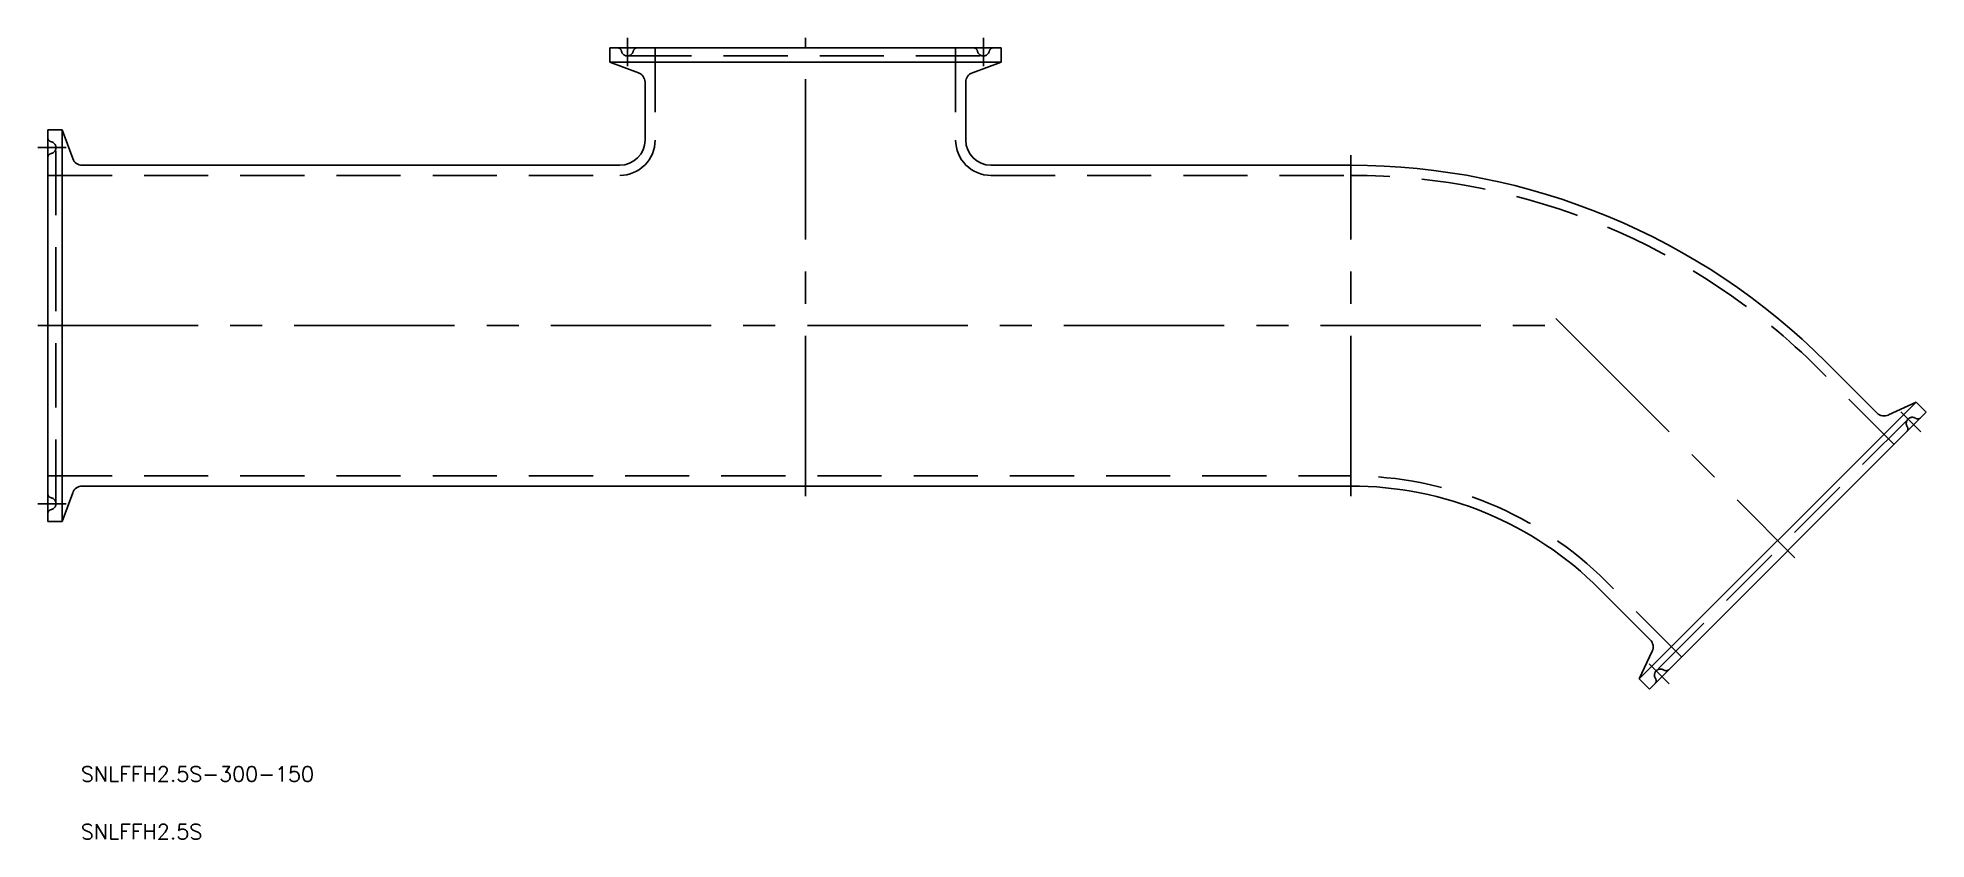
# Model space of a CAD drawing. Extents: x -2 to 372, y -102 to 57.
import ezdxf

# ---------------------------------------------------------------- set-up
doc = ezdxf.new("R2010")
doc.units = 0
doc.linetypes.add('CENTER', pattern=[50.8, 31.75, -6.35, 6.35, -6.35])
doc.linetypes.add('DASHED', pattern=[19.05, 12.7, -6.35])
doc.layers.get('0').update_dxf_attribs({"linetype": 'CONTINUOUS'})
doc.layers.add('CENTER', color=1, linetype='CENTER')
doc.styles.get("Standard").update_dxf_attribs({"font": 'txt.shx', "height": 3, "bigfont": 'bigfont.shx'})

msp = doc.modelspace()

# ---------------------------------------------------------------- linework, layer by layer
at = {"color": 7, "linetype": 'CONTINUOUS'}
for p, q in [((188.75, 55), (111.25, 55)), ((111.25, 55), (111.25, 52.15)), ((188.75, 55), (188.75, 52.15)), ((188.75, 52.15), (111.25, 52.15)), ((111.25, 52.15), (116.94, 50.08)), ((188.75, 52.15), (183.07, 50.08)), ((118.25, 36.75), (118.25, 48.2)), ((181.75, 36.75), (181.75, 48.2)), ((0, -38.75), (0, 38.75)), ((0, 38.75), (2.85, 38.75)), ((2.85, 38.75), (4.92, 33.07)), ((2.85, 38.75), (2.85, -38.75)), ((113.25, 31.75), (6.8, 31.75)), ((258, 31.75), (186.75, 31.75)), ((352.15, -7.25), (362.19, -17.29)), ((315.13, -69.93), (369.93, -15.13)), ((317.15, -71.95), (371.95, -17.15)), ((369.93, -15.13), (364.45, -17.69)), ((371.95, -17.15), (369.93, -15.13)), ((2.85, -38.75), (4.92, -33.07)), ((258, -31.75), (6.8, -31.75)), ((0, -38.75), (2.85, -38.75)), ((307.25, -52.15), (317.29, -62.19)), ((315.13, -69.93), (317.69, -64.45)), ((317.15, -71.95), (315.13, -69.93))]:
    msp.add_line(p, q, dxfattribs=at)
at = {"color": 3, "linetype": 'DASHED'}
for p, q in [((114.75, 53.4), (185.25, 53.4)), ((120.25, 55), (120.25, 36.75)), ((179.75, 55), (179.75, 36.75)), ((1.6, -35.25), (1.6, 35.25)), ((0, 29.75), (113.25, 29.75)), ((186.75, 29.75), (258, 29.75)), ((365.58, -23.51), (350.73, -8.66)), ((368.34, -18.49), (318.49, -68.34)), ((0, -29.75), (258, -29.75)), ((323.51, -65.58), (308.66, -50.73))]:
    msp.add_line(p, q, dxfattribs=at)
for centre, radius, start, end in [((112.79, 54.2), 0.8, 11.537, 90), ((114.75, 54.6), 1.2, 191.537, 348.463), ((116.71, 54.2), 0.8, 90, 168.463), ((183.29, 54.2), 0.8, 11.537, 90), ((185.25, 54.6), 1.2, 191.537, 348.463), ((187.21, 54.2), 0.8, 90, 168.463), ((0.8, 37.21), 0.8, 180, 258.463), ((0.8, 33.29), 0.8, 101.537, 180), ((0.4, 35.25), 1.2, 281.537, 78.463), ((113.25, 36.75), 7, 270, 0), ((186.75, 36.75), 7, 180, 270), ((258, -101.4), 131.15, 45, 90), ((369.19, -19.34), 1.2, 56.537, 213.463), ((370.29, -17.67), 0.8, 236.537, 315), ((367.52, -20.44), 0.8, 315, 33.463), ((258, -101.4), 71.65, 45, 90), ((0.8, -33.29), 0.8, 180, 258.463), ((0.8, -37.21), 0.8, 101.537, 180), ((0.4, -35.25), 1.2, 281.537, 78.463), ((319.34, -69.19), 1.2, 56.537, 213.463), ((317.67, -70.29), 0.8, 315, 33.463), ((320.44, -67.52), 0.8, 236.537, 315)]:
    msp.add_arc(centre, radius, start, end, dxfattribs=at)
at = {"color": 7, "linetype": 'CONTINUOUS'}
for centre, radius, start, end in [((116.25, 48.2), 2, 0, 70), ((183.75, 48.2), 2, 110, 180), ((113.25, 36.75), 5, 270, 0), ((186.75, 36.75), 5, 180, 270), ((6.8, 33.75), 2, 200, 270), ((258, -101.4), 133.15, 45, 90), ((363.61, -15.88), 2, 225, 295), ((6.8, -33.75), 2, 90, 160), ((258, -101.4), 69.65, 45, 90), ((315.88, -63.61), 2, 335, 45)]:
    msp.add_arc(centre, radius, start, end, dxfattribs=at)
at = {"layer": 'CENTER', "color": 1, "linetype": 'CENTER'}
for p, q in [((114.75, 51.4), (114.75, 57)), ((150, -33.75), (150, 57)), ((185.25, 51.4), (185.25, 57)), ((3.6, 35.25), (-2, 35.25)), ((258, -33.75), (258, 33.75)), ((-2, 0), (302, 0)), ((298.59, 1.41), (345.96, -45.96)), ((366.93, -17.08), (370.89, -21.04)), ((3.6, -35.25), (-2, -35.25)), ((317.08, -66.93), (321.04, -70.89))]:
    msp.add_line(p, q, dxfattribs=at)

# ---------------------------------------------------------------- texts
at = {"color": 7, "linetype": 'CONTINUOUS'}
for s, p in [('SNLFFH2.5S-300-150', (6.54, -90.29)), ('SNLFFH2.5S', (6.54, -101.69))]:
    msp.add_text(s, height=3, dxfattribs=at).set_placement(p)

doc.saveas('drawing.dxf')
